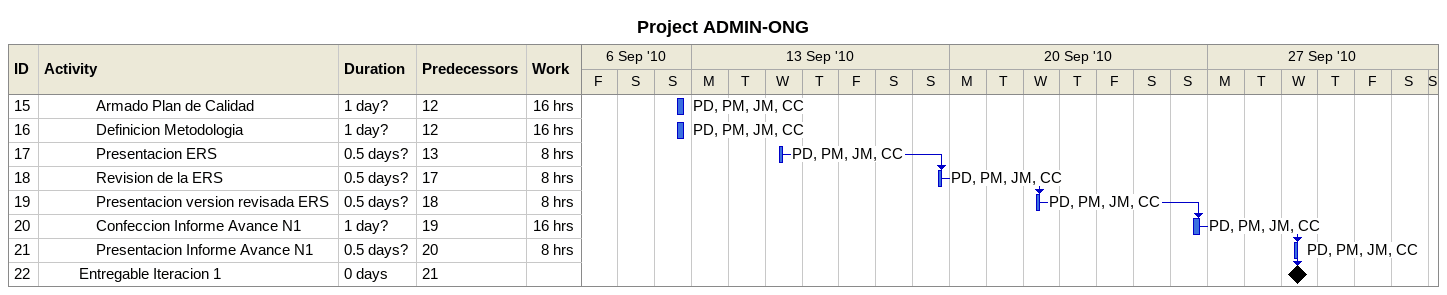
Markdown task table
Project ADMIN-ONG

| ID | Level | Task | Duration | Start | Finish | Predecessors | Resources | Work (h) |
|---|---|---|---|---|---|---|---|---|
| 15 | 4 | Armado Plan de Calidad | 1d? | 2010-09-12 | 2010-09-12 | 12 | PD, PM, JM, CC | 16 |
| 16 | 4 | Definicion Metodologia | 1d? | 2010-09-12 | 2010-09-12 | 12 | PD, PM, JM, CC | 16 |
| 17 | 4 | Presentacion ERS | 0.5d? | 2010-09-15 | 2010-09-15 | 13 | PD, PM, JM, CC | 8 |
| 18 | 4 | Revision de la ERS | 0.5d? | 2010-09-19 | 2010-09-19 | 17 | PD, PM, JM, CC | 8 |
| 19 | 4 | Presentacion version revisada ERS | 0.5d? | 2010-09-22 | 2010-09-22 | 18 | PD, PM, JM, CC | 8 |
| 20 | 4 | Confeccion Informe Avance N1 | 1d? | 2010-09-26 | 2010-09-26 | 19 | PD, PM, JM, CC | 16 |
| 21 | 4 | Presentacion Informe Avance N1 | 0.5d? | 2010-09-29 | 2010-09-29 | 20 | PD, PM, JM, CC | 8 |
| 22 | 3 | Entregable Iteracion 1 | 0d | 2010-09-29 | 2010-09-29 | 21 |  |  |
